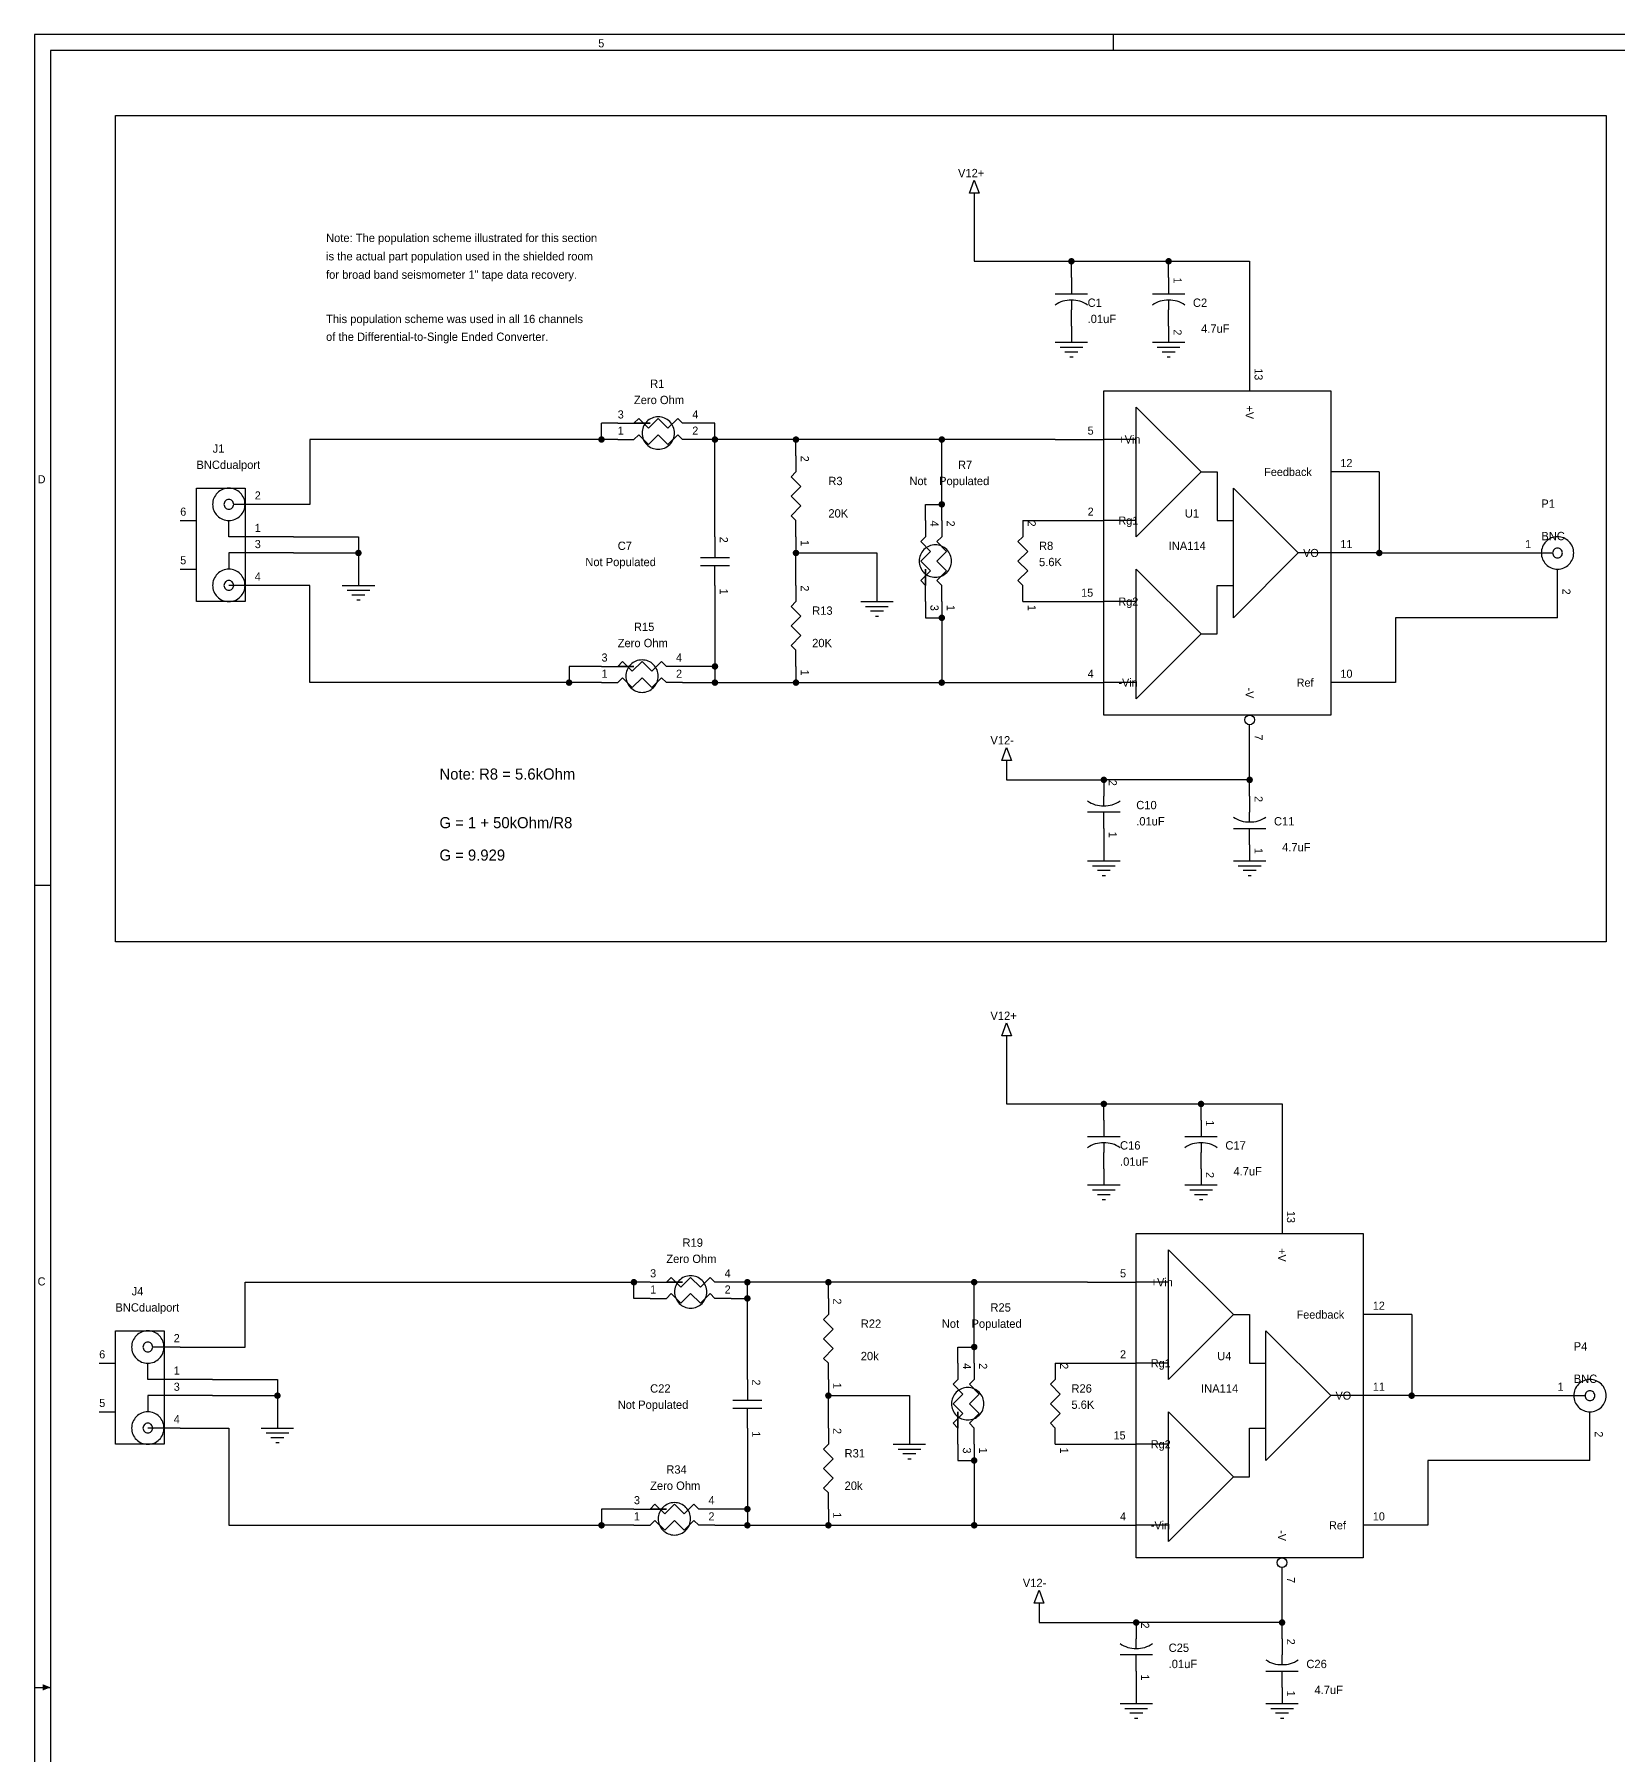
# Model space of a CAD drawing. Header units: metres. Extents: x -0.1 to 32.1, y 0.1 to 20.3.
# Drawn here: x -0.1 to 9.67, y 9.68 to 20.3 of the extents above; entities that cross this region are included whole.
import ezdxf

# ---------------------------------------------------------------- set-up
doc = ezdxf.new("R2010")
doc.units = ezdxf.units.M

msp = doc.modelspace()

# ---------------------------------------------------------------- linework, layer by layer
at = {"layer": 'COMMENTS'}
msp.add_lwpolyline([(0.4, 19.8), (9.6, 19.8), (9.6, 14.7), (0.4, 14.7)], close=True, dxfattribs=at)
at = {"layer": 'PARTS'}
for p, q in [((6.3, 18.8), (6.3, 18.7)), ((6.9, 18.8), (6.9, 18.7)), ((6.3, 18.5), (6.3, 18.6)), ((6.9, 18.5), (6.9, 18.6)), ((7.4, 18.4), (7.4, 18.1)), ((3.5, 17.9), (3.6, 17.9)), ((4, 17.9), (3.9, 17.9)), ((3.5, 17.8), (3.6, 17.8)), ((4, 17.8), (3.9, 17.8)), ((6.2, 17.8), (6.5, 17.8)), ((4.6, 17.7), (4.6, 17.6)), ((8.2, 17.6), (7.9, 17.6)), ((1.3, 17.4), (1.2, 17.4)), ((0.8, 17.3), (0.9, 17.3)), ((1.5, 17.2), (1.2, 17.2)), ((4.1, 17.2), (4.1, 17.1)), ((4.6, 17.2), (4.6, 17.3)), ((5.4, 17.3), (5.4, 17.2)), ((5.5, 17.3), (5.5, 17.2)), ((6, 17.3), (6, 17.2)), ((6.2, 17.3), (6.5, 17.3)), ((1.5, 17.1), (1.2, 17.1)), ((8.2, 17.1), (7.9, 17.1)), ((9.1, 17.1), (9.2, 17.1)), ((0.8, 17), (0.9, 17)), ((4.1, 16.9), (4.1, 17)), ((9.3, 16.7), (9.3, 17)), ((1.3, 16.9), (1.2, 16.9)), ((4.6, 16.9), (4.6, 16.8)), ((5.4, 16.8), (5.4, 16.9)), ((5.5, 16.8), (5.5, 16.9)), ((6, 16.8), (6, 16.9)), ((6.2, 16.8), (6.5, 16.8)), ((4.6, 16.4), (4.6, 16.5)), ((3.4, 16.4), (3.5, 16.4)), ((3.9, 16.4), (3.8, 16.4)), ((3.4, 16.3), (3.5, 16.3)), ((3.9, 16.3), (3.8, 16.3)), ((6.2, 16.3), (6.5, 16.3)), ((8.2, 16.3), (7.9, 16.3)), ((7.4, 15.8), (7.4, 16.04)), ((6.5, 15.7), (6.5, 15.6)), ((6.5, 15.4), (6.5, 15.5)), ((7.4, 15.6), (7.4, 15.5)), ((7.4, 15.3), (7.4, 15.4)), ((6.5, 13.6), (6.5, 13.5)), ((7.1, 13.6), (7.1, 13.5)), ((6.5, 13.3), (6.5, 13.4)), ((7.1, 13.3), (7.1, 13.4)), ((7.6, 13.2), (7.6, 12.9)), ((3.7, 12.6), (3.8, 12.6)), ((4.2, 12.6), (4.1, 12.6)), ((6.4, 12.6), (6.7, 12.6)), ((3.7, 12.5), (3.8, 12.5)), ((4.2, 12.5), (4.1, 12.5)), ((4.8, 12.5), (4.8, 12.4)), ((8.4, 12.4), (8.1, 12.4)), ((0.8, 12.2), (0.7, 12.2)), ((0.3, 12.1), (0.4, 12.1)), ((1, 12), (0.7, 12)), ((4.3, 12), (4.3, 11.9)), ((4.8, 12), (4.8, 12.1)), ((5.6, 12.1), (5.6, 12)), ((5.7, 12.1), (5.7, 12)), ((6.2, 12.1), (6.2, 12)), ((6.4, 12.1), (6.7, 12.1)), ((1, 11.9), (0.7, 11.9)), ((8.4, 11.9), (8.1, 11.9)), ((9.3, 11.9), (9.4, 11.9)), ((0.3, 11.8), (0.4, 11.8)), ((4.3, 11.7), (4.3, 11.8)), ((9.5, 11.5), (9.5, 11.8)), ((0.8, 11.7), (0.7, 11.7)), ((4.8, 11.7), (4.8, 11.6)), ((5.6, 11.6), (5.6, 11.7)), ((5.7, 11.6), (5.7, 11.7)), ((6.2, 11.6), (6.2, 11.7)), ((6.4, 11.6), (6.7, 11.6)), ((4.8, 11.2), (4.8, 11.3)), ((3.6, 11.2), (3.7, 11.2)), ((4.1, 11.2), (4, 11.2)), ((3.6, 11.1), (3.7, 11.1)), ((4.1, 11.1), (4, 11.1)), ((6.4, 11.1), (6.7, 11.1)), ((8.4, 11.1), (8.1, 11.1)), ((7.6, 10.6), (7.6, 10.84)), ((6.7, 10.5), (6.7, 10.4)), ((6.7, 10.2), (6.7, 10.3)), ((7.6, 10.4), (7.6, 10.3)), ((7.6, 10.1), (7.6, 10.2))]:
    msp.add_line(p, q, dxfattribs=at)
for points in [[(5.67, 19.32), (5.7, 19.4)], [(5.73, 19.32), (5.67, 19.32)], [(5.7, 19.4), (5.73, 19.32)], [(5.7, 19.32), (5.7, 19.3)], [(6.2, 18.7), (6.4, 18.7)], [(6.8, 18.7), (7, 18.7)], [(6.3, 18.66), (6.3, 18.6)], [(6.9, 18.66), (6.9, 18.6)], [(6.2, 18.4), (6.4, 18.4)], [(6.23, 18.37), (6.37, 18.37)], [(6.8, 18.4), (7, 18.4)], [(6.83, 18.37), (6.97, 18.37)], [(6.34, 18.34), (6.26, 18.34)], [(6.29, 18.31), (6.31, 18.31)], [(6.94, 18.34), (6.86, 18.34)], [(6.89, 18.31), (6.91, 18.31)], [(7.1, 17.6), (6.7, 18)], [(6.7, 17.2), (6.7, 18)], [(3.6, 17.9), (3.63, 17.93)], [(3.63, 17.93), (3.69, 17.87)], [(3.69, 17.87), (3.75, 17.93)], [(3.75, 17.93), (3.81, 17.87)], [(3.81, 17.87), (3.87, 17.93)], [(3.87, 17.93), (3.9, 17.9)], [(3.6, 17.8), (3.63, 17.83)], [(3.63, 17.83), (3.69, 17.77)], [(3.69, 17.77), (3.75, 17.83)], [(3.75, 17.83), (3.81, 17.77)], [(3.81, 17.77), (3.87, 17.83)], [(3.87, 17.83), (3.9, 17.8)], [(6.7, 17.8), (6.5, 17.8)], [(4.57, 17.57), (4.6, 17.6)], [(4.63, 17.51), (4.57, 17.57)], [(7.1, 17.6), (6.7, 17.2)], [(7.1, 17.6), (7.2, 17.6)], [(7.2, 17.6), (7.2, 17.3)], [(4.57, 17.45), (4.63, 17.51)], [(4.63, 17.39), (4.57, 17.45)], [(7.7, 17.1), (7.3, 17.5)], [(7.3, 16.7), (7.3, 17.5)], [(1.2, 17.4), (1.13, 17.4)], [(4.57, 17.33), (4.63, 17.39)], [(4.6, 17.3), (4.57, 17.33)], [(1.1, 17.2), (1.1, 17.2), (1.1, 17.3)], [(1.2, 17.2), (1.2, 17.2), (1.1, 17.2)], [(5.37, 17.17), (5.4, 17.2)], [(5.47, 17.17), (5.5, 17.2)], [(5.97, 17.17), (6, 17.2)], [(6.7, 17.3), (6.5, 17.3)], [(7.2, 17.3), (7.3, 17.3)], [(1.2, 17.1), (1.2, 17.1), (1.1, 17.1), (1.1, 17)], [(4.1, 17.1), (4.1, 17.07)], [(5.43, 17.11), (5.37, 17.17)], [(5.37, 17.05), (5.43, 17.11)], [(5.53, 17.11), (5.47, 17.17)], [(5.47, 17.05), (5.53, 17.11)], [(6.03, 17.11), (5.97, 17.17)], [(5.97, 17.05), (6.03, 17.11)], [(7.7, 17.1), (7.3, 16.7)], [(7.9, 17.1), (7.7, 17.1)], [(9.2, 17.1), (9.27, 17.1)], [(4.19, 17.07), (4.01, 17.07)], [(4.19, 17.02), (4.01, 17.02)], [(4.1, 17), (4.1, 17.02)], [(5.43, 16.99), (5.37, 17.05)], [(5.37, 16.93), (5.43, 16.99)], [(5.53, 16.99), (5.47, 17.05)], [(5.47, 16.93), (5.53, 16.99)], [(6.03, 16.99), (5.97, 17.05)], [(5.97, 16.93), (6.03, 16.99)], [(7.1, 16.6), (6.7, 17)], [(6.7, 16.2), (6.7, 17)], [(1.2, 16.9), (1.1, 16.9)], [(1.8, 16.9), (2, 16.9)], [(5.4, 16.9), (5.37, 16.93)], [(5.5, 16.9), (5.47, 16.93)], [(6, 16.9), (5.97, 16.93)], [(7.2, 16.6), (7.2, 16.9)], [(7.2, 16.9), (7.3, 16.9)], [(1.83, 16.87), (1.97, 16.87)], [(1.94, 16.84), (1.86, 16.84)], [(1.89, 16.81), (1.91, 16.81)], [(4.57, 16.77), (4.6, 16.8)], [(5, 16.8), (5.2, 16.8)], [(6.7, 16.8), (6.5, 16.8)], [(4.63, 16.71), (4.57, 16.77)], [(4.57, 16.65), (4.63, 16.71)], [(5.03, 16.77), (5.17, 16.77)], [(5.14, 16.74), (5.06, 16.74)], [(5.09, 16.71), (5.11, 16.71)], [(4.63, 16.59), (4.57, 16.65)], [(4.57, 16.53), (4.63, 16.59)], [(7.1, 16.6), (6.7, 16.2)], [(7.1, 16.6), (7.2, 16.6)], [(4.6, 16.5), (4.57, 16.53)], [(3.5, 16.4), (3.53, 16.43)], [(3.53, 16.43), (3.59, 16.37)], [(3.59, 16.37), (3.65, 16.43)], [(3.65, 16.43), (3.71, 16.37)], [(3.71, 16.37), (3.77, 16.43)], [(3.77, 16.43), (3.8, 16.4)], [(3.5, 16.3), (3.53, 16.33)], [(3.53, 16.33), (3.59, 16.27)], [(3.59, 16.27), (3.65, 16.33)], [(3.65, 16.33), (3.71, 16.27)], [(3.71, 16.27), (3.77, 16.33)], [(3.77, 16.33), (3.8, 16.3)], [(6.7, 16.3), (6.5, 16.3)], [(5.87, 15.82), (5.9, 15.9)], [(5.93, 15.82), (5.87, 15.82)], [(5.9, 15.9), (5.93, 15.82)], [(5.9, 15.82), (5.9, 15.8)], [(6.6, 15.5), (6.4, 15.5)], [(6.5, 15.54), (6.5, 15.6)], [(7.4, 15.44), (7.4, 15.5)], [(7.3, 15.4), (7.5, 15.4)], [(6.4, 15.2), (6.6, 15.2)], [(7.3, 15.2), (7.5, 15.2)], [(6.43, 15.17), (6.57, 15.17)], [(6.54, 15.14), (6.46, 15.14)], [(6.49, 15.11), (6.51, 15.11)], [(7.33, 15.17), (7.47, 15.17)], [(7.44, 15.14), (7.36, 15.14)], [(7.39, 15.11), (7.41, 15.11)], [(5.87, 14.12), (5.9, 14.2)], [(5.93, 14.12), (5.87, 14.12)], [(5.9, 14.2), (5.93, 14.12)], [(5.9, 14.12), (5.9, 14.1)], [(6.4, 13.5), (6.6, 13.5)], [(7, 13.5), (7.2, 13.5)], [(6.5, 13.46), (6.5, 13.4)], [(7.1, 13.46), (7.1, 13.4)], [(6.4, 13.2), (6.6, 13.2)], [(6.43, 13.17), (6.57, 13.17)], [(7, 13.2), (7.2, 13.2)], [(7.03, 13.17), (7.17, 13.17)], [(6.54, 13.14), (6.46, 13.14)], [(6.49, 13.11), (6.51, 13.11)], [(7.14, 13.14), (7.06, 13.14)], [(7.09, 13.11), (7.11, 13.11)], [(7.3, 12.4), (6.9, 12.8)], [(6.9, 12), (6.9, 12.8)], [(3.8, 12.6), (3.83, 12.63)], [(3.8, 12.5), (3.83, 12.53)], [(3.83, 12.63), (3.89, 12.57)], [(3.83, 12.53), (3.89, 12.47)], [(3.89, 12.57), (3.95, 12.63)], [(3.89, 12.47), (3.95, 12.53)], [(3.95, 12.63), (4.01, 12.57)], [(3.95, 12.53), (4.01, 12.47)], [(4.01, 12.57), (4.07, 12.63)], [(4.01, 12.47), (4.07, 12.53)], [(4.07, 12.63), (4.1, 12.6)], [(4.07, 12.53), (4.1, 12.5)], [(6.9, 12.6), (6.7, 12.6)], [(4.77, 12.37), (4.8, 12.4)], [(4.83, 12.31), (4.77, 12.37)], [(7.3, 12.4), (6.9, 12)], [(7.3, 12.4), (7.4, 12.4)], [(7.4, 12.4), (7.4, 12.1)], [(4.77, 12.25), (4.83, 12.31)], [(4.83, 12.19), (4.77, 12.25)], [(7.9, 11.9), (7.5, 12.3)], [(7.5, 11.5), (7.5, 12.3)], [(0.7, 12.2), (0.63, 12.2)], [(4.77, 12.13), (4.83, 12.19)], [(4.8, 12.1), (4.77, 12.13)], [(0.6, 12), (0.6, 12), (0.6, 12.1)], [(0.7, 12), (0.7, 12), (0.6, 12)], [(5.57, 11.97), (5.6, 12)], [(5.67, 11.97), (5.7, 12)], [(6.17, 11.97), (6.2, 12)], [(6.9, 12.1), (6.7, 12.1)], [(7.4, 12.1), (7.5, 12.1)], [(0.7, 11.9), (0.7, 11.9), (0.6, 11.9), (0.6, 11.8)], [(4.3, 11.9), (4.3, 11.87)], [(5.63, 11.91), (5.57, 11.97)], [(5.57, 11.85), (5.63, 11.91)], [(5.73, 11.91), (5.67, 11.97)], [(5.67, 11.85), (5.73, 11.91)], [(6.23, 11.91), (6.17, 11.97)], [(6.17, 11.85), (6.23, 11.91)], [(7.9, 11.9), (7.5, 11.5)], [(8.1, 11.9), (7.9, 11.9)], [(9.4, 11.9), (9.47, 11.9)], [(4.39, 11.87), (4.21, 11.87)], [(4.39, 11.82), (4.21, 11.82)], [(4.3, 11.8), (4.3, 11.82)], [(5.63, 11.79), (5.57, 11.85)], [(5.57, 11.73), (5.63, 11.79)], [(5.73, 11.79), (5.67, 11.85)], [(5.67, 11.73), (5.73, 11.79)], [(6.23, 11.79), (6.17, 11.85)], [(6.17, 11.73), (6.23, 11.79)], [(7.3, 11.4), (6.9, 11.8)], [(6.9, 11), (6.9, 11.8)], [(0.7, 11.7), (0.6, 11.7)], [(1.3, 11.7), (1.5, 11.7)], [(5.6, 11.7), (5.57, 11.73)], [(5.7, 11.7), (5.67, 11.73)], [(6.2, 11.7), (6.17, 11.73)], [(7.4, 11.4), (7.4, 11.7)], [(7.4, 11.7), (7.5, 11.7)], [(1.33, 11.67), (1.47, 11.67)], [(1.44, 11.64), (1.36, 11.64)], [(1.39, 11.61), (1.41, 11.61)], [(4.77, 11.57), (4.8, 11.6)], [(5.2, 11.6), (5.4, 11.6)], [(6.9, 11.6), (6.7, 11.6)], [(4.83, 11.51), (4.77, 11.57)], [(4.77, 11.45), (4.83, 11.51)], [(5.23, 11.57), (5.37, 11.57)], [(5.34, 11.54), (5.26, 11.54)], [(5.29, 11.51), (5.31, 11.51)], [(4.83, 11.39), (4.77, 11.45)], [(4.77, 11.33), (4.83, 11.39)], [(7.3, 11.4), (6.9, 11)], [(7.3, 11.4), (7.4, 11.4)], [(4.8, 11.3), (4.77, 11.33)], [(3.7, 11.2), (3.73, 11.23)], [(3.73, 11.23), (3.79, 11.17)], [(3.79, 11.17), (3.85, 11.23)], [(3.85, 11.23), (3.91, 11.17)], [(3.91, 11.17), (3.97, 11.23)], [(3.97, 11.23), (4, 11.2)], [(3.7, 11.1), (3.73, 11.13)], [(3.73, 11.13), (3.79, 11.07)], [(3.79, 11.07), (3.85, 11.13)], [(3.85, 11.13), (3.91, 11.07)], [(3.91, 11.07), (3.97, 11.13)], [(3.97, 11.13), (4, 11.1)], [(6.9, 11.1), (6.7, 11.1)], [(6.07, 10.62), (6.1, 10.7)], [(6.13, 10.62), (6.07, 10.62)], [(6.1, 10.7), (6.13, 10.62)], [(6.1, 10.62), (6.1, 10.6)], [(6.8, 10.3), (6.6, 10.3)], [(6.7, 10.34), (6.7, 10.4)], [(7.6, 10.24), (7.6, 10.3)], [(7.5, 10.2), (7.7, 10.2)], [(6.6, 10), (6.8, 10)], [(7.5, 10), (7.7, 10)], [(6.63, 9.97), (6.77, 9.97)], [(6.74, 9.94), (6.66, 9.94)], [(6.69, 9.91), (6.71, 9.91)], [(7.53, 9.97), (7.67, 9.97)], [(7.64, 9.94), (7.56, 9.94)], [(7.59, 9.91), (7.61, 9.91)]]:
    msp.add_lwpolyline(points, dxfattribs=at)
for points in [[(6.3, 18.66, 0.1654), (6.2, 18.63)], [(6.4, 18.63, 0.1654), (6.3, 18.66)], [(6.9, 18.66, 0.1654), (6.8, 18.63)], [(7, 18.63, 0.1654), (6.9, 18.66)], [(6.4, 15.57, 0.1654), (6.5, 15.54)], [(6.5, 15.54, 0.1654), (6.6, 15.57)], [(7.3, 15.47, 0.1654), (7.4, 15.44)], [(7.4, 15.44, 0.1654), (7.5, 15.47)], [(6.5, 13.46, 0.1654), (6.4, 13.43)], [(6.6, 13.43, 0.1654), (6.5, 13.46)], [(7.1, 13.46, 0.1654), (7, 13.43)], [(7.2, 13.43, 0.1654), (7.1, 13.46)], [(6.6, 10.37, 0.1654), (6.7, 10.34)], [(6.7, 10.34, 0.1654), (6.8, 10.37)], [(7.5, 10.27, 0.1654), (7.6, 10.24)], [(7.6, 10.24, 0.1654), (7.7, 10.27)]]:
    msp.add_lwpolyline(points, format="xyb", dxfattribs=at)
for points in [[(6.5, 18.1), (7.9, 18.1), (7.9, 16.1), (6.5, 16.1)], [(3.7, 17.9), (3.6962, 17.9), (3.6854, 17.9), (3.6691, 17.9), (3.65, 17.9), (3.6309, 17.9), (3.6146, 17.9), (3.6038, 17.9), (3.6, 17.9), (3.6038, 17.9), (3.6146, 17.9), (3.6309, 17.9), (3.65, 17.9), (3.6691, 17.9), (3.6854, 17.9), (3.6962, 17.9)], [(0.9, 17.5), (1.2, 17.5), (1.2, 16.8), (0.9, 16.8)], [(5.4, 16.95), (5.4, 16.9691), (5.4, 16.9854), (5.4, 16.9962), (5.4, 17), (5.4, 16.9962), (5.4, 16.9854), (5.4, 16.9691), (5.4, 16.95), (5.4, 16.9309), (5.4, 16.9146), (5.4, 16.9038), (5.4, 16.9), (5.4, 16.9038), (5.4, 16.9146), (5.4, 16.9309)], [(3.6, 16.4), (3.5962, 16.4), (3.5854, 16.4), (3.5691, 16.4), (3.55, 16.4), (3.5309, 16.4), (3.5146, 16.4), (3.5038, 16.4), (3.5, 16.4), (3.5038, 16.4), (3.5146, 16.4), (3.5309, 16.4), (3.55, 16.4), (3.5691, 16.4), (3.5854, 16.4), (3.5962, 16.4)], [(6.7, 12.9), (8.1, 12.9), (8.1, 10.9), (6.7, 10.9)], [(3.9, 12.6), (3.8962, 12.6), (3.8854, 12.6), (3.8691, 12.6), (3.85, 12.6), (3.8309, 12.6), (3.8146, 12.6), (3.8038, 12.6), (3.8, 12.6), (3.8038, 12.6), (3.8146, 12.6), (3.8309, 12.6), (3.85, 12.6), (3.8691, 12.6), (3.8854, 12.6), (3.8962, 12.6)], [(0.4, 12.3), (0.7, 12.3), (0.7, 11.6), (0.4, 11.6)], [(5.6, 11.75), (5.6, 11.7691), (5.6, 11.7854), (5.6, 11.7962), (5.6, 11.8), (5.6, 11.7962), (5.6, 11.7854), (5.6, 11.7691), (5.6, 11.75), (5.6, 11.7309), (5.6, 11.7146), (5.6, 11.7038), (5.6, 11.7), (5.6, 11.7038), (5.6, 11.7146), (5.6, 11.7309)], [(3.8, 11.2), (3.7962, 11.2), (3.7854, 11.2), (3.7691, 11.2), (3.75, 11.2), (3.7309, 11.2), (3.7146, 11.2), (3.7038, 11.2), (3.7, 11.2), (3.7038, 11.2), (3.7146, 11.2), (3.7309, 11.2), (3.75, 11.2), (3.7691, 11.2), (3.7854, 11.2), (3.7962, 11.2)]]:
    msp.add_lwpolyline(points, close=True, dxfattribs=at)
for points in [[(3.85, 17.84, 0.0985), (3.8424, 17.8783, 0.0985), (3.8207, 17.9107, 0.0985), (3.7883, 17.9324, 0.0985), (3.75, 17.94, 0.0985), (3.7117, 17.9324, 0.0985), (3.6793, 17.9107, 0.0985), (3.6576, 17.8783, 0.0985), (3.65, 17.84, 0.0985), (3.6576, 17.8017, 0.0985), (3.6793, 17.7693, 0.0985), (3.7117, 17.7476, 0.0985), (3.75, 17.74, 0.0985), (3.7883, 17.7476, 0.0985), (3.8207, 17.7693, 0.0985), (3.8424, 17.8017, 0.0985)], [(1.2, 17.4, 0.0985), (1.1924, 17.4383, 0.0985), (1.1707, 17.4707, 0.0985), (1.1383, 17.4924, 0.0985), (1.1, 17.5, 0.0985), (1.0617, 17.4924, 0.0985), (1.0293, 17.4707, 0.0985), (1.0076, 17.4383, 0.0985), (1, 17.4, 0.0985), (1.0076, 17.3617, 0.0985), (1.0293, 17.3293, 0.0985), (1.0617, 17.3076, 0.0985), (1.1, 17.3, 0.0985), (1.1383, 17.3076, 0.0985), (1.1707, 17.3293, 0.0985), (1.1924, 17.3617, 0.0985)], [(1.13, 17.4, 0.0985), (1.1277, 17.4115, 0.0985), (1.1212, 17.4212, 0.0985), (1.1115, 17.4277, 0.0985), (1.1, 17.43, 0.0985), (1.0885, 17.4277, 0.0985), (1.0788, 17.4212, 0.0985), (1.0723, 17.4115, 0.0985), (1.07, 17.4, 0.0985), (1.0723, 17.3885, 0.0985), (1.0788, 17.3788, 0.0985), (1.0885, 17.3723, 0.0985), (1.1, 17.37, 0.0985), (1.1115, 17.3723, 0.0985), (1.1212, 17.3788, 0.0985), (1.1277, 17.3885, 0.0985)], [(9.4, 17.1, 0.0985), (9.3924, 17.1383, 0.0985), (9.3707, 17.1707, 0.0985), (9.3383, 17.1924, 0.0985), (9.3, 17.2, 0.0985), (9.2617, 17.1924, 0.0985), (9.2293, 17.1707, 0.0985), (9.2076, 17.1383, 0.0985), (9.2, 17.1, 0.0985), (9.2076, 17.0617, 0.0985), (9.2293, 17.0293, 0.0985), (9.2617, 17.0076, 0.0985), (9.3, 17, 0.0985), (9.3383, 17.0076, 0.0985), (9.3707, 17.0293, 0.0985), (9.3924, 17.0617, 0.0985)], [(5.56, 17.05, 0.0985), (5.5524, 17.0883, 0.0985), (5.5307, 17.1207, 0.0985), (5.4983, 17.1424, 0.0985), (5.46, 17.15, 0.0985), (5.4217, 17.1424, 0.0985), (5.3893, 17.1207, 0.0985), (5.3676, 17.0883, 0.0985), (5.36, 17.05, 0.0985), (5.3676, 17.0117, 0.0985), (5.3893, 16.9793, 0.0985), (5.4217, 16.9576, 0.0985), (5.46, 16.95, 0.0985), (5.4983, 16.9576, 0.0985), (5.5307, 16.9793, 0.0985), (5.5524, 17.0117, 0.0985)], [(9.33, 17.1, 0.0985), (9.3277, 17.1115, 0.0985), (9.3212, 17.1212, 0.0985), (9.3115, 17.1277, 0.0985), (9.3, 17.13, 0.0985), (9.2885, 17.1277, 0.0985), (9.2788, 17.1212, 0.0985), (9.2723, 17.1115, 0.0985), (9.27, 17.1, 0.0985), (9.2723, 17.0885, 0.0985), (9.2788, 17.0788, 0.0985), (9.2885, 17.0723, 0.0985), (9.3, 17.07, 0.0985), (9.3115, 17.0723, 0.0985), (9.3212, 17.0788, 0.0985), (9.3277, 17.0885, 0.0985)], [(1.2, 16.9, 0.0985), (1.1924, 16.9383, 0.0985), (1.1707, 16.9707, 0.0985), (1.1383, 16.9924, 0.0985), (1.1, 17, 0.0985), (1.0617, 16.9924, 0.0985), (1.0293, 16.9707, 0.0985), (1.0076, 16.9383, 0.0985), (1, 16.9, 0.0985), (1.0076, 16.8617, 0.0985), (1.0293, 16.8293, 0.0985), (1.0617, 16.8076, 0.0985), (1.1, 16.8, 0.0985), (1.1383, 16.8076, 0.0985), (1.1707, 16.8293, 0.0985), (1.1924, 16.8617, 0.0985)], [(1.13, 16.9, 0.0985), (1.1277, 16.9115, 0.0985), (1.1212, 16.9212, 0.0985), (1.1115, 16.9277, 0.0985), (1.1, 16.93, 0.0985), (1.0885, 16.9277, 0.0985), (1.0788, 16.9212, 0.0985), (1.0723, 16.9115, 0.0985), (1.07, 16.9, 0.0985), (1.0723, 16.8885, 0.0985), (1.0788, 16.8788, 0.0985), (1.0885, 16.8723, 0.0985), (1.1, 16.87, 0.0985), (1.1115, 16.8723, 0.0985), (1.1212, 16.8788, 0.0985), (1.1277, 16.8885, 0.0985)], [(3.75, 16.34, 0.0985), (3.7424, 16.3783, 0.0985), (3.7207, 16.4107, 0.0985), (3.6883, 16.4324, 0.0985), (3.65, 16.44, 0.0985), (3.6117, 16.4324, 0.0985), (3.5793, 16.4107, 0.0985), (3.5576, 16.3783, 0.0985), (3.55, 16.34, 0.0985), (3.5576, 16.3017, 0.0985), (3.5793, 16.2693, 0.0985), (3.6117, 16.2476, 0.0985), (3.65, 16.24, 0.0985), (3.6883, 16.2476, 0.0985), (3.7207, 16.2693, 0.0985), (3.7424, 16.3017, 0.0985)], [(4.05, 12.54, 0.0985), (4.0424, 12.5783, 0.0985), (4.0207, 12.6107, 0.0985), (3.9883, 12.6324, 0.0985), (3.95, 12.64, 0.0985), (3.9117, 12.6324, 0.0985), (3.8793, 12.6107, 0.0985), (3.8576, 12.5783, 0.0985), (3.85, 12.54, 0.0985), (3.8576, 12.5017, 0.0985), (3.8793, 12.4693, 0.0985), (3.9117, 12.4476, 0.0985), (3.95, 12.44, 0.0985), (3.9883, 12.4476, 0.0985), (4.0207, 12.4693, 0.0985), (4.0424, 12.5017, 0.0985)], [(0.7, 12.2, 0.0985), (0.6924, 12.2383, 0.0985), (0.6707, 12.2707, 0.0985), (0.6383, 12.2924, 0.0985), (0.6, 12.3, 0.0985), (0.5617, 12.2924, 0.0985), (0.5293, 12.2707, 0.0985), (0.5076, 12.2383, 0.0985), (0.5, 12.2, 0.0985), (0.5076, 12.1617, 0.0985), (0.5293, 12.1293, 0.0985), (0.5617, 12.1076, 0.0985), (0.6, 12.1, 0.0985), (0.6383, 12.1076, 0.0985), (0.6707, 12.1293, 0.0985), (0.6924, 12.1617, 0.0985)], [(0.63, 12.2, 0.0985), (0.6277, 12.2115, 0.0985), (0.6212, 12.2212, 0.0985), (0.6115, 12.2277, 0.0985), (0.6, 12.23, 0.0985), (0.5885, 12.2277, 0.0985), (0.5788, 12.2212, 0.0985), (0.5723, 12.2115, 0.0985), (0.57, 12.2, 0.0985), (0.5723, 12.1885, 0.0985), (0.5788, 12.1788, 0.0985), (0.5885, 12.1723, 0.0985), (0.6, 12.17, 0.0985), (0.6115, 12.1723, 0.0985), (0.6212, 12.1788, 0.0985), (0.6277, 12.1885, 0.0985)], [(9.6, 11.9, 0.0985), (9.5924, 11.9383, 0.0985), (9.5707, 11.9707, 0.0985), (9.5383, 11.9924, 0.0985), (9.5, 12, 0.0985), (9.4617, 11.9924, 0.0985), (9.4293, 11.9707, 0.0985), (9.4076, 11.9383, 0.0985), (9.4, 11.9, 0.0985), (9.4076, 11.8617, 0.0985), (9.4293, 11.8293, 0.0985), (9.4617, 11.8076, 0.0985), (9.5, 11.8, 0.0985), (9.5383, 11.8076, 0.0985), (9.5707, 11.8293, 0.0985), (9.5924, 11.8617, 0.0985)], [(5.76, 11.85, 0.0985), (5.7524, 11.8883, 0.0985), (5.7307, 11.9207, 0.0985), (5.6983, 11.9424, 0.0985), (5.66, 11.95, 0.0985), (5.6217, 11.9424, 0.0985), (5.5893, 11.9207, 0.0985), (5.5676, 11.8883, 0.0985), (5.56, 11.85, 0.0985), (5.5676, 11.8117, 0.0985), (5.5893, 11.7793, 0.0985), (5.6217, 11.7576, 0.0985), (5.66, 11.75, 0.0985), (5.6983, 11.7576, 0.0985), (5.7307, 11.7793, 0.0985), (5.7524, 11.8117, 0.0985)], [(9.53, 11.9, 0.0985), (9.5277, 11.9115, 0.0985), (9.5212, 11.9212, 0.0985), (9.5115, 11.9277, 0.0985), (9.5, 11.93, 0.0985), (9.4885, 11.9277, 0.0985), (9.4788, 11.9212, 0.0985), (9.4723, 11.9115, 0.0985), (9.47, 11.9, 0.0985), (9.4723, 11.8885, 0.0985), (9.4788, 11.8788, 0.0985), (9.4885, 11.8723, 0.0985), (9.5, 11.87, 0.0985), (9.5115, 11.8723, 0.0985), (9.5212, 11.8788, 0.0985), (9.5277, 11.8885, 0.0985)], [(0.7, 11.7, 0.0985), (0.6924, 11.7383, 0.0985), (0.6707, 11.7707, 0.0985), (0.6383, 11.7924, 0.0985), (0.6, 11.8, 0.0985), (0.5617, 11.7924, 0.0985), (0.5293, 11.7707, 0.0985), (0.5076, 11.7383, 0.0985), (0.5, 11.7, 0.0985), (0.5076, 11.6617, 0.0985), (0.5293, 11.6293, 0.0985), (0.5617, 11.6076, 0.0985), (0.6, 11.6, 0.0985), (0.6383, 11.6076, 0.0985), (0.6707, 11.6293, 0.0985), (0.6924, 11.6617, 0.0985)], [(0.63, 11.7, 0.0985), (0.6277, 11.7115, 0.0985), (0.6212, 11.7212, 0.0985), (0.6115, 11.7277, 0.0985), (0.6, 11.73, 0.0985), (0.5885, 11.7277, 0.0985), (0.5788, 11.7212, 0.0985), (0.5723, 11.7115, 0.0985), (0.57, 11.7, 0.0985), (0.5723, 11.6885, 0.0985), (0.5788, 11.6788, 0.0985), (0.5885, 11.6723, 0.0985), (0.6, 11.67, 0.0985), (0.6115, 11.6723, 0.0985), (0.6212, 11.6788, 0.0985), (0.6277, 11.6885, 0.0985)], [(3.95, 11.14, 0.0985), (3.9424, 11.1783, 0.0985), (3.9207, 11.2107, 0.0985), (3.8883, 11.2324, 0.0985), (3.85, 11.24, 0.0985), (3.8117, 11.2324, 0.0985), (3.7793, 11.2107, 0.0985), (3.7576, 11.1783, 0.0985), (3.75, 11.14, 0.0985), (3.7576, 11.1017, 0.0985), (3.7793, 11.0693, 0.0985), (3.8117, 11.0476, 0.0985), (3.85, 11.04, 0.0985), (3.8883, 11.0476, 0.0985), (3.9207, 11.0693, 0.0985), (3.9424, 11.1017, 0.0985)]]:
    msp.add_lwpolyline(points, format="xyb", close=True, dxfattribs=at)
for centre in [(7.4, 16.07), (7.6, 10.87)]:
    msp.add_circle(centre, 0.03, dxfattribs=at)
at = {"layer": 'TITLE'}
for points in [[(-0.1, 0.1), (32.1, 0.1), (32.1, 20.3), (-0.1, 20.3)], [(0, 0.2), (32, 0.2), (32, 20.2), (0, 20.2)]]:
    msp.add_lwpolyline(points, close=True, dxfattribs=at)
for points in [[(6.56, 20.2), (6.56, 20.3)], [(-0.1, 15.05), (0, 15.05)], [(-0.1, 10.1), (0, 10.1)]]:
    msp.add_lwpolyline(points, dxfattribs=at)
msp.add_solid([(0, 10.1), (-0.05, 10.12), (-0.05, 10.08), (-0.05, 10.1)], dxfattribs=at)
msp.add_solid([(0, 10.1), (-0.05, 10.12), (-0.05, 10.08), (-0.05, 10.1)], dxfattribs=at)
msp.add_solid([(0, 10.1), (-0.05, 10.12), (-0.05, 10.08), (-0.05, 10.1)], dxfattribs=at)
at = {"layer": 'WIRE'}
for points in [[(5.7, 19.3), (5.7, 18.9)], [(5.7, 18.9), (6.3, 18.9)], [(6.3, 18.8), (6.3, 18.9)], [(6.3, 18.9), (6.9, 18.9)], [(6.9, 18.9), (7.4, 18.9)], [(6.9, 18.8), (6.9, 18.9)], [(7.4, 18.9), (7.4, 18.4)], [(6.3, 18.5), (6.3, 18.4)], [(6.9, 18.5), (6.9, 18.4)], [(3.5, 17.9), (3.4, 17.9)], [(3.4, 17.8), (3.4, 17.9)], [(4.1, 17.9), (4, 17.9)], [(4.1, 17.8), (4.1, 17.9)], [(1.6, 17.8), (1.6, 17.4)], [(3.4, 17.8), (1.6, 17.8)], [(3.5, 17.8), (3.4, 17.8)], [(4.1, 17.8), (4, 17.8)], [(4.6, 17.8), (4.1, 17.8)], [(4.1, 17.2), (4.1, 17.8)], [(5.5, 17.8), (4.6, 17.8)], [(4.6, 17.7), (4.6, 17.8)], [(6.2, 17.8), (5.5, 17.8)], [(5.5, 17.4), (5.5, 17.8)], [(8.2, 17.6), (8.2, 17.1)], [(1.6, 17.4), (1.3, 17.4)], [(5.4, 17.4), (5.5, 17.4)], [(5.4, 17.3), (5.4, 17.4)], [(5.5, 17.3), (5.5, 17.4)], [(1.5, 17.2), (1.9, 17.2)], [(1.9, 17.2), (1.9, 17.1)], [(4.6, 17.2), (4.6, 17.1)], [(6, 17.3), (6.2, 17.3)], [(1.5, 17.1), (1.9, 17.1)], [(1.9, 17.1), (1.9, 16.9)], [(4.6, 16.9), (4.6, 17.1)], [(4.6, 17.1), (5.1, 17.1)], [(5.1, 17.1), (5.1, 16.8)], [(8.2, 17.1), (9.1, 17.1)], [(1.6, 16.9), (1.3, 16.9)], [(1.6, 16.3), (1.6, 16.9)], [(4.1, 16.9), (4.1, 16.4)], [(5.4, 16.8), (5.4, 16.7)], [(5.5, 16.8), (5.5, 16.7)], [(6, 16.8), (6.2, 16.8)], [(5.4, 16.7), (5.5, 16.7)], [(5.5, 16.7), (5.5, 16.3)], [(9.3, 16.7), (8.3, 16.7)], [(8.3, 16.7), (8.3, 16.3)], [(3.2, 16.4), (3.2, 16.3)], [(3.4, 16.4), (3.2, 16.4)], [(4.1, 16.4), (3.9, 16.4)], [(4.1, 16.4), (4.1, 16.3)], [(4.6, 16.4), (4.6, 16.3)], [(3.2, 16.3), (1.6, 16.3)], [(3.4, 16.3), (3.2, 16.3)], [(3.9, 16.3), (4.1, 16.3)], [(4.1, 16.3), (4.6, 16.3)], [(4.6, 16.3), (5.5, 16.3)], [(5.5, 16.3), (6.2, 16.3)], [(8.3, 16.3), (8.2, 16.3)], [(5.9, 15.8), (5.9, 15.7)], [(7.4, 15.7), (7.4, 15.8)], [(5.9, 15.7), (6.5, 15.7)], [(7.4, 15.7), (6.5, 15.7)], [(7.4, 15.6), (7.4, 15.7)], [(6.5, 15.4), (6.5, 15.2)], [(7.4, 15.3), (7.4, 15.2)], [(5.9, 14.1), (5.9, 13.7)], [(5.9, 13.7), (6.5, 13.7)], [(6.5, 13.7), (7.1, 13.7)], [(6.5, 13.6), (6.5, 13.7)], [(7.1, 13.6), (7.1, 13.7)], [(7.1, 13.7), (7.6, 13.7)], [(7.6, 13.7), (7.6, 13.2)], [(6.5, 13.3), (6.5, 13.2)], [(7.1, 13.3), (7.1, 13.2)], [(1.2, 12.2), (1.2, 12.6)], [(1.2, 12.6), (3.6, 12.6)], [(3.7, 12.6), (3.6, 12.6)], [(3.6, 12.5), (3.6, 12.6)], [(4.3, 12.6), (4.2, 12.6)], [(4.3, 12.5), (4.3, 12.6)], [(4.8, 12.6), (4.3, 12.6)], [(4.8, 12.5), (4.8, 12.6)], [(5.7, 12.6), (4.8, 12.6)], [(5.7, 12.2), (5.7, 12.6)], [(6.4, 12.6), (5.7, 12.6)], [(3.7, 12.5), (3.6, 12.5)], [(4.2, 12.5), (4.3, 12.5)], [(4.3, 12), (4.3, 12.5)], [(8.4, 12.4), (8.4, 11.9)], [(0.8, 12.2), (1.2, 12.2)], [(5.6, 12.2), (5.7, 12.2)], [(5.6, 12.1), (5.6, 12.2)], [(5.7, 12.1), (5.7, 12.2)], [(1, 12), (1.4, 12)], [(1.4, 12), (1.4, 11.9)], [(4.8, 12), (4.8, 11.9)], [(6.2, 12.1), (6.4, 12.1)], [(1, 11.9), (1.4, 11.9)], [(1.4, 11.9), (1.4, 11.7)], [(4.8, 11.9), (5.3, 11.9)], [(4.8, 11.7), (4.8, 11.9)], [(5.3, 11.9), (5.3, 11.6)], [(8.4, 11.9), (9.3, 11.9)], [(0.8, 11.7), (1.1, 11.7)], [(1.1, 11.7), (1.1, 11.1)], [(4.3, 11.7), (4.3, 11.2)], [(5.6, 11.6), (5.6, 11.5)], [(5.7, 11.6), (5.7, 11.5)], [(6.2, 11.6), (6.4, 11.6)], [(5.6, 11.5), (5.7, 11.5)], [(5.7, 11.5), (5.7, 11.1)], [(9.5, 11.5), (8.5, 11.5)], [(8.5, 11.5), (8.5, 11.1)], [(3.6, 11.2), (3.4, 11.2)], [(3.4, 11.2), (3.4, 11.1)], [(4.3, 11.2), (4.1, 11.2)], [(4.3, 11.2), (4.3, 11.1)], [(4.8, 11.2), (4.8, 11.1)], [(1.1, 11.1), (3.4, 11.1)], [(3.6, 11.1), (3.4, 11.1)], [(4.1, 11.1), (4.3, 11.1)], [(4.3, 11.1), (4.8, 11.1)], [(4.8, 11.1), (5.7, 11.1)], [(5.7, 11.1), (6.4, 11.1)], [(8.5, 11.1), (8.4, 11.1)], [(6.1, 10.6), (6.1, 10.5)], [(7.6, 10.5), (7.6, 10.6)], [(6.1, 10.5), (6.7, 10.5)], [(7.6, 10.5), (6.7, 10.5)], [(7.6, 10.4), (7.6, 10.5)], [(6.7, 10.2), (6.7, 10)], [(7.6, 10.1), (7.6, 10)]]:
    msp.add_lwpolyline(points, dxfattribs=at)
at = {"layer": 'WIRE', "const_width": 0.02}
for points in [[(6.29, 18.9, 1), (6.31, 18.9, 1)], [(6.89, 18.9, 1), (6.91, 18.9, 1)], [(3.39, 17.8, 1), (3.41, 17.8, 1)], [(4.09, 17.8, 1), (4.11, 17.8, 1)], [(4.59, 17.8, 1), (4.61, 17.8, 1)], [(5.49, 17.8, 1), (5.51, 17.8, 1)], [(5.49, 17.4, 1), (5.51, 17.4, 1)], [(1.89, 17.1, 1), (1.91, 17.1, 1)], [(4.59, 17.1, 1), (4.61, 17.1, 1)], [(8.19, 17.1, 1), (8.21, 17.1, 1)], [(5.49, 16.7, 1), (5.51, 16.7, 1)], [(4.09, 16.4, 1), (4.11, 16.4, 1)], [(3.19, 16.3, 1), (3.21, 16.3, 1)], [(4.09, 16.3, 1), (4.11, 16.3, 1)], [(4.59, 16.3, 1), (4.61, 16.3, 1)], [(5.49, 16.3, 1), (5.51, 16.3, 1)], [(6.49, 15.7, 1), (6.51, 15.7, 1)], [(7.39, 15.7, 1), (7.41, 15.7, 1)], [(6.49, 13.7, 1), (6.51, 13.7, 1)], [(7.09, 13.7, 1), (7.11, 13.7, 1)], [(3.59, 12.6, 1), (3.61, 12.6, 1)], [(4.29, 12.6, 1), (4.31, 12.6, 1)], [(4.79, 12.6, 1), (4.81, 12.6, 1)], [(5.69, 12.6, 1), (5.71, 12.6, 1)], [(4.29, 12.5, 1), (4.31, 12.5, 1)], [(5.69, 12.2, 1), (5.71, 12.2, 1)], [(1.39, 11.9, 1), (1.41, 11.9, 1)], [(4.79, 11.9, 1), (4.81, 11.9, 1)], [(8.39, 11.9, 1), (8.41, 11.9, 1)], [(5.69, 11.5, 1), (5.71, 11.5, 1)], [(4.29, 11.2, 1), (4.31, 11.2, 1)], [(3.39, 11.1, 1), (3.41, 11.1, 1)], [(4.29, 11.1, 1), (4.31, 11.1, 1)], [(4.79, 11.1, 1), (4.81, 11.1, 1)], [(5.69, 11.1, 1), (5.71, 11.1, 1)], [(6.69, 10.5, 1), (6.71, 10.5, 1)], [(7.59, 10.5, 1), (7.61, 10.5, 1)]]:
    msp.add_lwpolyline(points, format="xyb", close=True, dxfattribs=at)

# ---------------------------------------------------------------- texts
at = {"layer": 'COMMENTS'}
for s, height, p in [('Note: The population scheme illustrated for this section', 0.0514, (1.7, 19.0186)), ('is the actual part population used in the shielded room', 0.0514, (1.7, 18.9053)), ('for broad band seismometer 1" tape data recovery.', 0.0514, (1.7, 18.7919)), ('This population scheme was used in all 16 channels', 0.0514, (1.7, 18.5186)), ('of the Differential-to-Single Ended Converter.', 0.0514, (1.7, 18.4086)), ('Note: R8 = 5.6kOhm', 0.0685, (2.4, 15.7015)), ('G = 1 + 50kOhm/R8', 0.0685, (2.4, 15.4015)), ('G = 9.929', 0.0685, (2.4, 15.2015))]:
    msp.add_text(s, height=height, dxfattribs=at).set_placement(p)
at = {"layer": 'PARTS'}
for s, p in [('1', (6.93, 18.8)), ('2', (6.93, 18.48)), ('13', (7.43, 18.24)), ('+V', (7.375, 18.01)), ('2', (4.63, 17.7)), ('2', (4.13, 17.2)), ('4', (5.43, 17.3)), ('2', (5.53, 17.3)), ('2', (6.03, 17.3)), ('1', (4.63, 17.18)), ('2', (4.63, 16.9)), ('1', (4.13, 16.88)), ('3', (5.43, 16.78)), ('1', (5.53, 16.78)), ('1', (6.03, 16.78)), ('2', (9.33, 16.88)), ('1', (4.63, 16.38)), ('-V', (7.375, 16.27)), ('7', (7.43, 15.98)), ('2', (6.53, 15.7)), ('2', (7.43, 15.6)), ('1', (6.53, 15.38)), ('1', (7.43, 15.28)), ('1', (7.13, 13.6)), ('2', (7.13, 13.28)), ('13', (7.63, 13.04)), ('+V', (7.575, 12.81)), ('2', (4.83, 12.5)), ('2', (4.33, 12)), ('4', (5.63, 12.1)), ('2', (5.73, 12.1)), ('2', (6.23, 12.1)), ('1', (4.83, 11.98)), ('2', (4.83, 11.7)), ('2', (9.53, 11.68)), ('1', (4.33, 11.68)), ('3', (5.63, 11.58)), ('1', (5.73, 11.58)), ('1', (6.23, 11.58)), ('1', (4.83, 11.18)), ('-V', (7.575, 11.07)), ('7', (7.63, 10.78)), ('2', (6.73, 10.5)), ('2', (7.63, 10.4)), ('1', (6.73, 10.18)), ('1', (7.63, 10.08))]:
    msp.add_text(s, height=0.05, rotation=270, dxfattribs=at).set_placement(p)
for s, p in [('3', (3.5, 17.93)), ('4', (3.96, 17.93)), ('1', (3.5, 17.83)), ('2', (3.96, 17.83)), ('5', (6.4, 17.83)), ('+Vin', (6.59, 17.775)), ('Feedback', (7.49, 17.575)), ('12', (7.96, 17.63)), ('2', (1.26, 17.43)), ('6', (0.8, 17.33)), ('2', (6.4, 17.33)), ('Rg1', (6.59, 17.275)), ('1', (1.26, 17.23)), ('3', (1.26, 17.13)), ('VO', (7.73, 17.075)), ('11', (7.96, 17.13)), ('1', (9.1, 17.13)), ('5', (0.8, 17.03)), ('4', (1.26, 16.93)), ('15', (6.36, 16.83)), ('Rg2', (6.59, 16.775)), ('3', (3.4, 16.43)), ('4', (3.86, 16.43)), ('1', (3.4, 16.33)), ('2', (3.86, 16.33)), ('4', (6.4, 16.33)), ('10', (7.96, 16.33)), ('-Vin', (6.59, 16.275)), ('Ref', (7.69, 16.275)), ('3', (3.7, 12.63)), ('4', (4.16, 12.63)), ('5', (6.6, 12.63)), ('1', (3.7, 12.53)), ('2', (4.16, 12.53)), ('+Vin', (6.79, 12.575)), ('Feedback', (7.69, 12.375)), ('12', (8.16, 12.43)), ('2', (0.76, 12.23)), ('6', (0.3, 12.13)), ('2', (6.6, 12.13)), ('Rg1', (6.79, 12.075)), ('1', (0.76, 12.03)), ('3', (0.76, 11.93)), ('VO', (7.93, 11.875)), ('11', (8.16, 11.93)), ('1', (9.3, 11.93)), ('5', (0.3, 11.83)), ('4', (0.76, 11.73)), ('15', (6.56, 11.63)), ('Rg2', (6.79, 11.575)), ('3', (3.6, 11.23)), ('4', (4.06, 11.23)), ('1', (3.6, 11.13)), ('2', (4.06, 11.13)), ('4', (6.6, 11.13)), ('10', (8.16, 11.13)), ('-Vin', (6.79, 11.075)), ('Ref', (7.89, 11.075))]:
    msp.add_text(s, height=0.05, dxfattribs=at).set_placement(p)
at = {"layer": 'PARTTEXT'}
for s, p in [('V12+', (5.6, 19.4186)), ('C1', (6.4, 18.6186)), ('C2', (7.05, 18.6186)), ('.01uF', (6.4, 18.5186)), ('4.7uF', (7.1, 18.4586)), ('R1', (3.7, 18.1186)), ('Zero Ohm', (3.6, 18.0186)), ('J1', (1, 17.7186)), ('BNCdualport', (0.9, 17.6186)), ('R7', (5.6, 17.6186)), ('R3', (4.8, 17.5186)), ('Not    Populated', (5.3, 17.5186)), ('P1', (9.2, 17.3786)), ('20K', (4.8, 17.3186)), ('U1', (7, 17.3186)), ('BNC', (9.2, 17.1786)), ('C7', (3.5, 17.1186)), ('R8', (6.1, 17.1186)), ('INA114', (6.9, 17.1186)), ('Not Populated', (3.3, 17.0186)), ('5.6K', (6.1, 17.0186)), ('R15', (3.6, 16.6186)), ('R13', (4.7, 16.7186)), ('Zero Ohm', (3.5, 16.5186)), ('20K', (4.7, 16.5186)), ('V12-', (5.8, 15.9186)), ('C10', (6.7, 15.5186)), ('.01uF', (6.7, 15.4186)), ('C11', (7.55, 15.4186)), ('4.7uF', (7.6, 15.2586)), ('V12+', (5.8, 14.2186)), ('C16', (6.6, 13.4186)), ('C17', (7.25, 13.4186)), ('.01uF', (6.6, 13.3186)), ('4.7uF', (7.3, 13.2586)), ('R19', (3.9, 12.8186)), ('Zero Ohm', (3.8, 12.7186)), ('J4', (0.5, 12.5186)), ('BNCdualport', (0.4, 12.4186)), ('R25', (5.8, 12.4186)), ('R22', (5, 12.3186)), ('Not    Populated', (5.5, 12.3186)), ('P4', (9.4, 12.1786)), ('20k', (5, 12.1186)), ('U4', (7.2, 12.1186)), ('BNC', (9.4, 11.9786)), ('C22', (3.7, 11.9186)), ('R26', (6.3, 11.9186)), ('INA114', (7.1, 11.9186)), ('Not Populated', (3.5, 11.8186)), ('5.6K', (6.3, 11.8186)), ('R31', (4.9, 11.5186)), ('R34', (3.8, 11.4186)), ('Zero Ohm', (3.7, 11.3186)), ('20k', (4.9, 11.3186)), ('V12-', (6, 10.7186)), ('C25', (6.9, 10.3186)), ('.01uF', (6.9, 10.2186)), ('C26', (7.75, 10.2186)), ('4.7uF', (7.8, 10.0586))]:
    msp.add_text(s, height=0.0514, dxfattribs=at).set_placement(p)
at = {"layer": 'TITLE'}
for s, p in [('5', (3.38, 20.22)), ('D', (-0.08, 17.53)), ('C', (-0.08, 12.58))]:
    msp.add_text(s, height=0.05, dxfattribs=at).set_placement(p)

doc.saveas('drawing.dxf')
